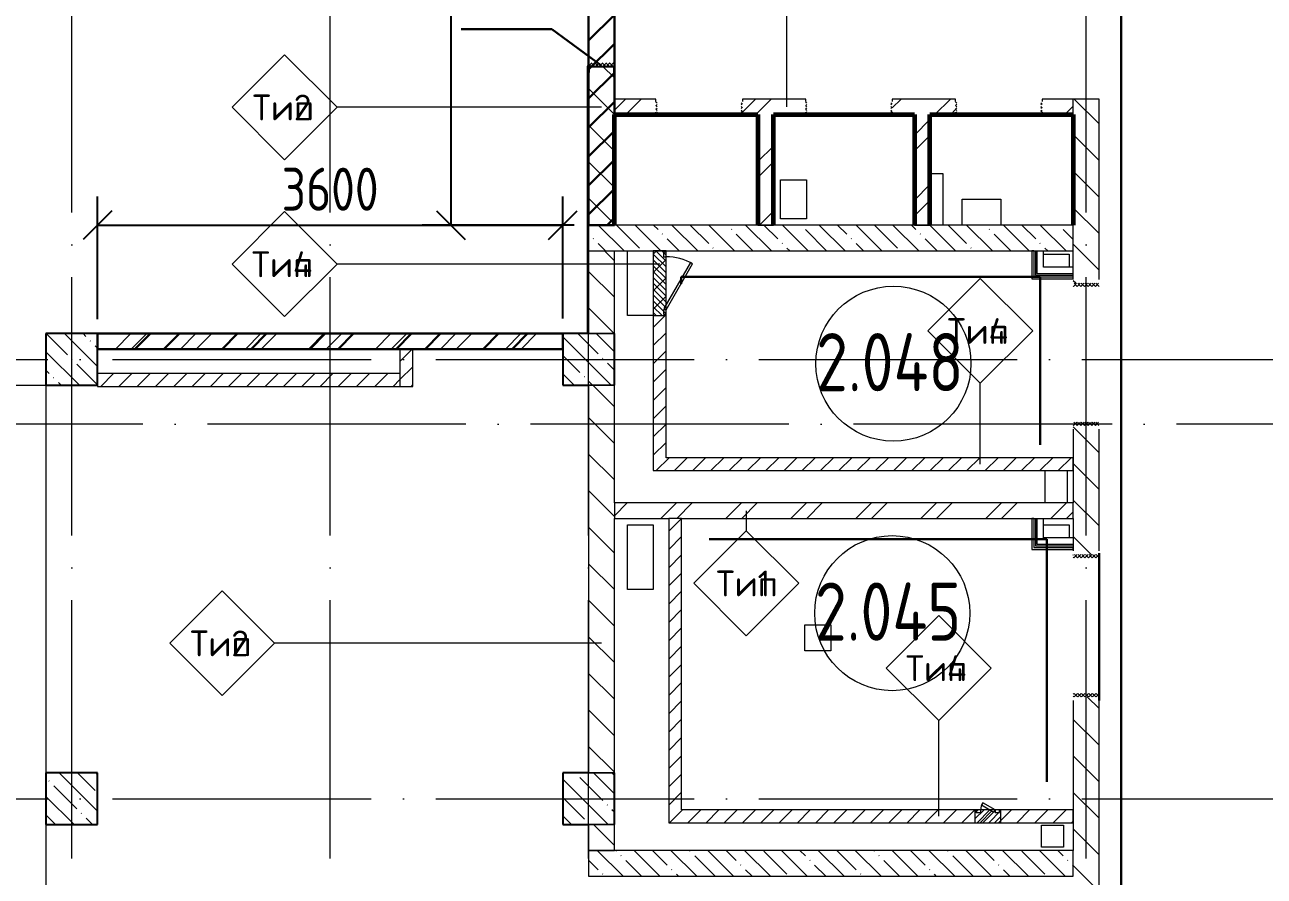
# Model space of a CAD drawing. Header units: millimetres. Extents: x -592259 to 288321, y -552984 to 293768.
# Drawn here: x 160846 to 170437, y -102360 to -95770 of the extents above; entities that cross this region are included whole.
import ezdxf

# ---------------------------------------------------------------- set-up
doc = ezdxf.new("R2010")
doc.units = ezdxf.units.MM
doc.linetypes.add('ADSK_Линия сетки', pattern=[2500, 2000, -250, 0, -250])
doc.layers.get('Defpoints').update_dxf_attribs({"color": 250})
for name, color, linetype, lineweight in [('0.1) Блок 4 вып', 6, 'Continuous', 30), ('0.2) Кирпич 4 вып', 30, 'Continuous', 30), ('2)Фархверки', 40, 'Continuous', 30), ('4) Штукатурка', 6, 'Continuous', 30), ('4.1.3) Штук  3.1 вып по кирп подвал.', 6, 'Continuous', 60), ('4.2) ЖБ', 6, 'Continuous', 30), ('4.3) Шт Блок и кирпич', 6, 'Continuous', 30), ('4.6) Швы', 6, 'Continuous', 30), ('A-AREA-____-IDEN', 250, 'Continuous', 9), ('A-DETL-GENF-OTLN', 250, 'Continuous', 5), ('A-DOOR-____-MCUT', 250, 'Continuous', 5), ('A-DOOR-____-OTLN', 250, 'Continuous', 5), ('A-FLOR-____-OTLN', 250, 'Continuous', 9), ('A-WALL-____-IDEN', 250, 'Continuous', 9), ('A-WALL-____-MCUT', 250, 'Continuous', 13), ('A-WALL-____-PATT', 250, 'Continuous', 13), ('A-WALL-FNSH-MCUT', 250, 'Continuous', 13), ('S-COLS-____-MCUT', 250, 'Continuous', 25), ('S-COLS-____-OTLN', 250, 'Continuous', 9), ('S-GRID-____-OTLN', 250, 'Continuous', 9)]:
    doc.layers.add(name, color=color, linetype=linetype, lineweight=lineweight)
doc.styles.add('ISOCPEUR', font='isocpeur.ttf', dxfattribs={"width": 0.8, "height": 100})
doc.styles.add('ISOCPEUR_3', font='isocpeur.ttf', dxfattribs={"height": 250})
doc.styles.get("Standard").update_dxf_attribs({"font": 'ГОСТ тип А.ttf'})
doc.dimstyles.new('А3', dxfattribs={"dimtxt": 333, "dimasz": 222, "dimexe": 222, "dimexo": 111, "dimgap": 111, "dimtad": 1, "dimtoh": 1, "dimdec": 0, "dimrnd": 0.0015, "dimzin": 0, "dimdsep": 46, "dimtxsty": 'Standard', "dimblk": 'OBLIQUE', "dimcen": 0, "dimclrd": 7, "dimclre": 7, "dimclrt": 7, "dimadec": 0, "dimazin": 0, "dimtfac": 1, "dimtdec": 0, "dimtofl": 0, "dimtmove": 0, "dimatfit": 3, "dimfxl": 1, "dimtolj": 1, "dimtzin": 0, "dimarcsym": 0})
pattern_1 = [(135, (28708.77, -120984.93), (-141.42136, -141.42136), [])]
pattern_2 = [(135, (1751.41, 164.685), (-14.14214, -14.14214), []), (225, (1751.41, 164.685), (14.14214, -14.14214), [])]
pattern_3 = [(45, (-371.384, 164.685), (-14.1421, 14.1421), []), (135, (-371.384, 164.685), (-14.1421, -14.1421), [])]
pattern_4 = [(45, (28708.77, -120984.93), (-251.4472, 251.4472), []), (45, (28708.77, -120603.93), (-251.4472, 251.4472), [])]
pattern_5 = [(135, (1951.41, 124.685), (-14.14214, -14.14214), []), (225, (1951.41, 124.685), (14.14214, -14.14214), [])]
pattern_6 = [(45, (-171.384, 124.685), (-14.1421, 14.1421), []), (135, (-171.384, 124.685), (-14.1421, -14.1421), [])]
pattern_7 = [(135, (28708.77, -120984.93), (-142.5612, -142.5612), []), (135, (28851.33, -120984.93), (-142.5612, -142.5612), [252.016, -50.403, 3.353, -47.05])]
pattern_8 = [(45, (28708.77, -120984.93), (-70.71068, 70.71068), [])]
pattern_9 = [(45, (125, 0), (-22.6274, 22.6274), [])]

# ---------------------------------------------------------------- blocks, each defined once
blk = doc.blocks.new('Дверь_СКБ_1Ст_Внутренняя - Д-11л_1100x2100h_С_У медблока-41893199-АР1_Кладочный план 2 этажа С2и3')
at = {"layer": 'A-DOOR-____-OTLN'}
h = blk.add_hatch(dxfattribs=at)
h.set_pattern_fill('FP_20', color=256, style=0, pattern_type=2)
h.set_pattern_definition(pattern_3)
h.paths.add_polyline_path([(-537.5, -100), (-512.5, -100), (-512.5, 100), (-537.5, 100)])
h = blk.add_hatch(dxfattribs=at)
h.set_pattern_fill('FP_19', color=256, style=0, pattern_type=2)
h.set_pattern_definition(pattern_2)
h.paths.add_polyline_path([(537.5, -100), (562.5, -100), (562.5, 100), (537.5, 100)])
blk = doc.blocks.new('Дверь_СКБ_2Ст_Внутренняя1 - Н_ВВ-10_3_2200x2600h_Фрамуга сверху 2-42980832-АР1_Кладочный план 2 этажа С2и3')
at = {"layer": 'A-DOOR-____-OTLN'}
h = blk.add_hatch(dxfattribs=at)
h.set_pattern_fill('FP_7', color=256, style=0, pattern_type=2)
h.set_pattern_definition([(45, (-921.384, 164.685), (-14.1421, 14.1421), []), (135, (-921.384, 164.685), (-14.1421, -14.1421), [])])
h.paths.add_polyline_path([(-1062.5, 100), (-1087.5, 100), (-1087.5, -100), (-1062.5, -100), (-1062.5, 2.7)])
h = blk.add_hatch(dxfattribs=at)
h.set_pattern_fill('FP_6', color=256, style=0, pattern_type=2)
h.set_pattern_definition([(135, (1201.41, 164.685), (-14.1421, -14.1421), []), (225, (1201.41, 164.685), (14.1421, -14.1421), [])])
h.paths.add_polyline_path([(1112.5, -100), (1112.5, 100), (1087.5, 100), (1087.5, -100)])
blk = doc.blocks.new('Дверь_СКБ_1Ст_Внутренняя - Д-5п_1100x2100h_С_У МГН-41859650-АР1_Кладочный план 2 этажа С2и3')
at = {"layer": 'A-DOOR-____-OTLN'}
h = blk.add_hatch(dxfattribs=at)
h.set_pattern_fill('FP_20', color=256, style=0, pattern_type=2)
h.set_pattern_definition(pattern_3)
h.paths.add_polyline_path([(-512.5, 100), (-537.5, 100), (-537.5, -100), (-512.5, -100)])
h = blk.add_hatch(dxfattribs=at)
h.set_pattern_fill('FP_19', color=256, style=0, pattern_type=2)
h.set_pattern_definition(pattern_2)
h.paths.add_polyline_path([(562.5, 100), (537.5, 100), (537.5, -100), (562.5, -100)])
blk = doc.blocks.new('Дверь_СКБ_1Ст_Внутренняя1 - Н_Д-7л_670x1875h_Технический шкаф ЭОМ и СС-42409413-АР1_Кладочный план 2 этажа С2и3')
at = {"layer": 'A-DOOR-____-OTLN'}
h = blk.add_hatch(dxfattribs=at)
h.set_pattern_fill('FP_39', color=256, style=0, pattern_type=2)
h.set_pattern_definition(pattern_6)
h.paths.add_polyline_path([(-312.5, -40), (-312.5, 40), (-322.5, 40), (-322.5, -40)])
h = blk.add_hatch(dxfattribs=at)
h.set_pattern_fill('FP_38', color=256, style=0, pattern_type=2)
h.set_pattern_definition(pattern_5)
h.paths.add_polyline_path([(347.5, -40), (347.5, 40), (337.5, 40), (337.5, -40)])
blk = doc.blocks.new('Дверь_СКБ_1Ст_Внутренняя1 - Н_Д-7л_670x1875h_Технический шкаф ЭОМ и СС-V5-АР1_Кладочный план 2 этажа С2и3')
at = {"layer": 'A-DOOR-____-OTLN'}
h = blk.add_hatch(dxfattribs=at)
h.set_pattern_fill('FP_39', color=256, style=0, pattern_type=2)
h.set_pattern_definition(pattern_6)
h.paths.add_polyline_path([(-312.5, -40), (-312.5, 40), (-322.5, 40), (-322.5, -40)])
h = blk.add_hatch(dxfattribs=at)
h.set_pattern_fill('FP_38', color=256, style=0, pattern_type=2)
h.set_pattern_definition(pattern_5)
h.paths.add_polyline_path([(347.5, -40), (347.5, 40), (337.5, 40), (337.5, -40)])
blk = doc.blocks.new('BSC_Колонна _Прямоугольная - 400x400-V36-АР1_Кладочный план 2 этажа С2и3')
at = {"layer": 'S-COLS-____-OTLN', "lineweight": 5}
h = blk.add_hatch(dxfattribs=at)
h.set_pattern_fill('FP_78', color=256, style=0, pattern_type=2)
h.set_pattern_definition([(135, (-132500, -22625), (-142.5612, -142.5612), []), (135, (-132357.44, -22625), (-142.5612, -142.5612), [252.016, -50.403, 3.353, -47.05])])
h.paths.add_polyline_path([(200, -200), (200, 200), (-200, 200), (-200, -200)])
at = {"layer": 'S-COLS-____-MCUT'}
for p, q in [((200, 200), (-200, 200)), ((-200, 200), (-200, -200)), ((200, -200), (200, 200)), ((-200, -200), (200, -200))]:
    blk.add_line(p, q, dxfattribs=at)
blk = doc.blocks.new('BSC_Колонна _Прямоугольная - 400x400-V37-АР1_Кладочный план 2 этажа С2и3')
at = {"layer": 'S-COLS-____-OTLN', "lineweight": 5}
h = blk.add_hatch(dxfattribs=at)
h.set_pattern_fill('FP_79', color=256, style=0, pattern_type=2)
h.set_pattern_definition([(135, (-132500, -19225), (-142.56192, -142.56192), []), (135, (-132357.44, -19225), (-142.56192, -142.56192), [252.016, -50.403, 3.353, -47.05])])
h.paths.add_polyline_path([(200, -200), (200, 200), (-200, 200), (-200, -200)])
at = {"layer": 'S-COLS-____-MCUT'}
for p, q in [((200, 200), (-200, 200)), ((-200, 200), (-200, -200)), ((200, -200), (200, 200)), ((-200, -200), (200, -200))]:
    blk.add_line(p, q, dxfattribs=at)
blk = doc.blocks.new('ADSK_КолоннаНесущая_Швеллер_Гнутый_ГОСТ 8278-83 - 200х50х4_таб_1 2-38815029-АР1_Кладочный план 2 этажа С2и3')
at = {"layer": 'S-COLS-____-MCUT'}
for p, q in [((-0.1, 96), (39.9, 96)), ((39.9, 100), (19.9, 100)), ((39.9, 96), (39.9, 100)), ((-6.1, -90), (-6.1, 90)), ((39.9, -96), (-0.1, -96)), ((19.9, -100), (39.9, -100)), ((39.9, -100), (39.9, -96))]:
    blk.add_line(p, q, dxfattribs=at)
for centre, radius, start, end in [((-0.1, 90), 10, 90, 180), ((-0.1, 90), 6, 90, 180), ((-0.1, -90), 10, 180, 270), ((-0.1, -90), 6, 180, 270)]:
    blk.add_arc(centre, radius, start, end, dxfattribs=at)
blk = doc.blocks.new('АР_Люк - ЛРС_ВК_500х400_наружный_NCS S 1000-N-42736189-АР1_Кладочный план 2 этажа С2и3')
at = {"layer": 'A-DOOR-____-OTLN'}
h = blk.add_hatch(dxfattribs=at)
h.set_pattern_fill('FP_88', color=256, style=0, pattern_type=2)
h.set_pattern_definition(pattern_9)
h.paths.add_polyline_path([(375, 50), (-125, 50), (-125, -50), (375, -50)])
at = {"layer": 'A-DETL-GENF-OTLN'}
for p, q in [((375, 50), (-125, 50)), ((-125, 50), (-125, -50)), ((375, -50), (375, 50)), ((-125, -50), (375, -50))]:
    blk.add_line(p, q, dxfattribs=at)
at = {"layer": 'A-DOOR-____-MCUT'}
for p, q in [((-25.1, 255), (-35.1, 237.7)), ((-35.1, 237.7), (320, 32.7)), ((330, 50), (-25.1, 255)), ((-80, 50), (-115, 50)), ((-115, 50), (-115, 30)), ((-115, 30), (-80, 30)), ((-80, 30), (-80, 50)), ((320, 32.7), (330, 50)), ((365, 50), (330, 50)), ((330, 50), (330, 30)), ((330, 30), (365, 30)), ((365, 30), (365, 50))]:
    blk.add_line(p, q, dxfattribs=at)
blk.add_arc((330, 50), 410, 150, 180, dxfattribs=at)
blk = doc.blocks.new('АР_Люк - ЛРС_ВК_200х200_внутренний_RAL 9006-42740955-АР1_Кладочный план 2 этажа С2и3')
at = {"layer": 'A-DOOR-____-OTLN'}
h = blk.add_hatch(dxfattribs=at)
h.set_pattern_fill('FP_88', color=256, style=0, pattern_type=2)
h.set_pattern_definition(pattern_9)
h.paths.add_polyline_path([(25, -50), (225, -50), (225, 50), (25, 50)])
at = {"layer": 'A-DETL-GENF-OTLN'}
for p, q in [((225, 50), (25, 50)), ((25, 50), (25, -50)), ((225, -50), (225, 50)), ((25, -50), (225, -50))]:
    blk.add_line(p, q, dxfattribs=at)
at = {"layer": 'A-DOOR-____-MCUT'}
for p, q in [((84.7, 105), (74.7, 87.7)), ((180, 50), (84.7, 105)), ((70, 50), (35, 50)), ((35, 50), (35, 30)), ((35, 30), (70, 30)), ((70, 30), (70, 50)), ((74.7, 87.7), (170, 32.7)), ((170, 32.7), (180, 50)), ((215, 50), (180, 50)), ((180, 50), (180, 30)), ((180, 30), (215, 30)), ((215, 30), (215, 50))]:
    blk.add_line(p, q, dxfattribs=at)
blk.add_arc((180, 50), 110, 150, 180, dxfattribs=at)
blk = doc.blocks.new('AAR_СКБ_Марка_Помещения_мал - Номер-28977439-АР1_Кладочный план 2 этажа С2и3')
at = {"layer": 'A-AREA-____-IDEN'}
blk.add_circle((-0.028, 0), 3, dxfattribs=at)
blk = doc.blocks.new('ADSK_Марка_Стена - Типоразмер_ADSK_Марка-30564887-АР1_Кладочный план 2 этажа С2и3')
at = {"layer": 'A-WALL-____-IDEN'}
for p, q in [((-0.156, 4.37), (-4.213, 0.312)), ((3.901, 0.312), (-0.156, 4.37)), ((-4.213, 0.312), (-0.156, -3.745)), ((-0.156, -3.745), (3.901, 0.312))]:
    blk.add_line(p, q, dxfattribs=at)
blk = doc.blocks.new('_Oblique')
at = {"color": 0, "linetype": 'ByBlock', "lineweight": -2}
blk.add_line((-0.5, -0.5), (0.5, 0.5), dxfattribs=at)
blk = doc.blocks.new('*D6611')
at = {"color": 7, "lineweight": -2, "transparency": 16777216}
for p, q in [((164897.8, -92869.9), (163920, -92869.9)), ((164142, -92869.9), (164142, -97319.9)), ((165097.8, -97319.9), (163920, -97319.9))]:
    blk.add_line(p, q, dxfattribs=at)
at = {"layer": 'Defpoints', "color": 0, "transparency": 16777216}
for p in [(165008.8, -92869.9), (164142, -97319.9), (165208.8, -97319.9)]:
    blk.add_point(p, dxfattribs=at)
at = {"color": 7, "lineweight": -2, "transparency": 16777216, "xscale": 222, "yscale": 222, "zscale": 222}
for p, rotation in [((164142, -92869.9), 90), ((164142, -97319.9), 270)]:
    blk.add_blockref('_Oblique', p, dxfattribs=dict(at, rotation=rotation))
at = {"color": 7, "transparency": 16777216, "insert": (163864.5, -95094.9), "char_height": 333, "attachment_point": 5, "rotation": 90}
blk.add_mtext('\\A1;4450', dxfattribs=at)
blk = doc.blocks.new('*D6617')
at = {"layer": '0.2) Кирпич 4 вып', "color": 7, "lineweight": -2, "transparency": 16777216}
for p, q in [((161408.8, -98048.9), (161408.8, -97097.9)), ((165008.8, -98043.9), (165008.8, -97097.9)), ((161408.8, -97319.9), (165008.8, -97319.9))]:
    blk.add_line(p, q, dxfattribs=at)
at = {"layer": 'Defpoints', "color": 0, "transparency": 16777216}
for p in [(165008.8, -97319.9), (161408.8, -98159.9), (165008.8, -98154.9)]:
    blk.add_point(p, dxfattribs=at)
at = {"layer": '0.2) Кирпич 4 вып', "color": 7, "lineweight": -2, "transparency": 16777216, "xscale": 222, "yscale": 222, "zscale": 222, "rotation": 180}
blk.add_blockref('_Oblique', (161408.8, -97319.9), dxfattribs=at)
at = {"layer": '0.2) Кирпич 4 вып', "color": 7, "lineweight": -2, "transparency": 16777216, "xscale": 222, "yscale": 222, "zscale": 222}
blk.add_blockref('_Oblique', (165008.8, -97319.9), dxfattribs=at)
at = {"layer": '0.2) Кирпич 4 вып', "color": 7, "transparency": 16777216, "insert": (163208.8, -97042.4), "char_height": 333, "attachment_point": 5}
blk.add_mtext('\\A1;3600', dxfattribs=at)

msp = doc.modelspace()

# ---------------------------------------------------------------- hatches: boundary and pattern name
at = {"layer": '0.1) Блок 4 вып'}
h = msp.add_hatch(dxfattribs=at)
h.set_pattern_fill('ANSI31', color=256, scale=50)
h.paths.add_polyline_path([(165208.7503, -97319.9342), (165408.7722, -97319.9342), (165408.7722, -92859.9332), (165208.7503, -92859.9332)])
at = {"layer": '0.2) Кирпич 4 вып'}
h = msp.add_hatch(dxfattribs=at)
h.set_pattern_fill('ANSI32', color=256, scale=50)
h.paths.add_polyline_path([(161408.7722, -98159.9342), (165008.7722, -98159.9342), (165008.7722, -98279.9342), (161408.7722, -98279.9342)])
at = {"layer": 'A-WALL-____-PATT', "lineweight": 15}
h = msp.add_hatch(dxfattribs=at)
h.set_pattern_fill('FP_1', color=256, style=0, pattern_type=2)
h.set_pattern_definition(pattern_1)
h.paths.add_polyline_path([(165408.7722, -97319.9342), (165408.7722, -96089.9347), (165208.7722, -96089.9347), (165208.7722, -97319.9342)])
h.paths.add_polyline_path([(165208.7722, -93889.9347), (165408.7722, -93889.9347), (165408.7722, -92859.9342), (165208.7722, -92859.9342), (165208.7722, -93859.9347)])
h = msp.add_hatch(dxfattribs=at)
h.set_pattern_fill('FP_12', color=256, style=0, pattern_type=2)
h.set_pattern_definition(pattern_4)
h.paths.add_polyline_path([(168958.7722, -96464.9342), (168958.7722, -96344.9342), (168718.7722, -96344.9342), (168718.7722, -96464.9342)])
h.paths.add_polyline_path([(167849.7509, -96464.9342), (168048.7722, -96464.9342), (168048.7722, -96344.9342), (167558.7722, -96344.9342), (167558.7722, -96464.9342), (167804.2581, -96464.9342)])
h.paths.add_polyline_path([(166888.7722, -96464.9342), (166888.7722, -96344.9342), (166398.7722, -96344.9342), (166398.7722, -96464.9342), (166638.7722, -96464.9342)])
h.paths.add_polyline_path([(165408.7722, -96464.9342), (165728.7722, -96464.9342), (165728.7722, -96344.9342), (165408.7722, -96344.9342), (165408.7722, -96444.9342)])
h = msp.add_hatch(dxfattribs=at)
h.set_pattern_fill('FP_1', color=256, style=0, pattern_type=2)
h.set_pattern_definition(pattern_1)
h.paths.add_polyline_path([(169158.7722, -107984.9342), (169158.7722, -103659.9339), (168958.7722, -103659.9339), (168958.7722, -107984.9342)])
h.paths.add_polyline_path([(168958.7722, -102559.9339), (169158.7722, -102559.9339), (169158.7722, -100970.9348), (168958.7722, -100970.9348), (168958.7722, -102529.9339)])
h.paths.add_polyline_path([(168958.7722, -99870.9347), (169158.7722, -99870.9347), (169158.7722, -98870.7678), (168958.7722, -98870.7678), (168958.7722, -99840.9348)])
h.paths.add_polyline_path([(169158.7722, -97770.7678), (169158.7722, -96344.9342), (168958.7722, -96344.9342), (168958.7722, -97770.7678)])
h = msp.add_hatch(dxfattribs=at)
h.set_pattern_fill('FP_12', color=256, style=0, pattern_type=2)
h.set_pattern_definition(pattern_4)
h.paths.add_polyline_path([(166638.7722, -97319.9342), (166638.7722, -96464.9342), (166518.7722, -96464.9342), (166518.7722, -97319.9342)])
h = msp.add_hatch(dxfattribs=at)
h.set_pattern_fill('FP_12', color=256, style=0, pattern_type=2)
h.set_pattern_definition(pattern_4)
h.paths.add_polyline_path([(167729.7509, -97319.9342), (167849.7509, -97319.9342), (167849.7509, -96464.9342), (167729.7509, -96464.9342)])
h = msp.add_hatch(dxfattribs=at)
h.set_pattern_fill('FP_40', color=256, style=0, pattern_type=2)
h.set_pattern_definition(pattern_7)
h.paths.add_polyline_path([(168872.6127, -97519.9342), (168958.7503, -97519.9342), (168958.7503, -97319.9342), (165208.7503, -97319.9342), (165208.7503, -97519.9342), (168516.4945, -97519.9342)])
h = msp.add_hatch(dxfattribs=at)
h.set_pattern_fill('FP_1', color=256, style=0, pattern_type=2)
h.set_pattern_definition(pattern_1)
h.paths.add_polyline_path([(165408.7722, -102159.9342), (165408.7722, -101959.9347), (165208.7722, -101959.9347), (165208.7722, -102159.9342)])
h.paths.add_polyline_path([(165408.7722, -101559.9347), (165408.7722, -98559.9347), (165208.7722, -98559.9347), (165208.7722, -101559.9347)])
h.paths.add_polyline_path([(165408.7722, -98159.9347), (165408.7722, -97519.9342), (165208.7722, -97519.9342), (165208.7722, -98159.9347)])
h = msp.add_hatch(dxfattribs=at)
h.set_pattern_fill('FP_16', color=94, style=0, pattern_type=2)
h.set_pattern_definition(pattern_8)
h.paths.add_polyline_path([(165808.9432, -99120.7678), (165808.9432, -98009.9342), (165788.9432, -98009.9342), (165788.9432, -97974.9342), (165808.9432, -97974.9342), (165791.6226, -97964.9342), (165808.9432, -97934.9342), (165808.9432, -97564.9342), (165788.9432, -97564.9342), (165788.9432, -97529.9342), (165808.9432, -97529.9342), (165808.9432, -97519.9342), (165708.9432, -97519.9342), (165708.9432, -99120.7678)])
h = msp.add_hatch(dxfattribs=at)
h.set_pattern_fill('FP_12', color=256, style=0, pattern_type=2)
h.set_pattern_definition(pattern_4)
h.paths.add_polyline_path([(165008.7722, -98279.9342), (165008.7722, -98159.9342), (161408.7722, -98159.9347), (161408.7722, -98279.9342), (164955.3124, -98279.9342)])
h = msp.add_hatch(dxfattribs=at)
h.set_pattern_fill('FP_16', color=94, style=0, pattern_type=2)
h.set_pattern_definition(pattern_8)
h.paths.add_polyline_path([(163748.7722, -98568.9347), (163848.7722, -98568.9347), (163848.7722, -98279.9342), (163748.7722, -98279.9342)])
h = msp.add_hatch(dxfattribs=at)
h.set_pattern_fill('FP_16', color=94, style=0, pattern_type=2)
h.set_pattern_definition(pattern_8)
h.paths.add_polyline_path([(161408.7722, -98568.9347), (163748.7722, -98568.9347), (163748.7722, -98468.9347), (161408.7722, -98468.9347), (161408.7503, -98568.9347)])
h = msp.add_hatch(dxfattribs=at)
h.set_pattern_fill('FP_16', color=94, style=0, pattern_type=2)
h.set_pattern_definition(pattern_8)
h.paths.add_polyline_path([(168958.7503, -99220.7678), (168958.7503, -99120.7678), (165708.9432, -99120.7678), (165708.9432, -99220.7678), (167804.2581, -99220.7678)])
h = msp.add_hatch(dxfattribs=at)
h.set_pattern_fill('FP_12', color=256, style=0, pattern_type=2)
h.set_pattern_definition(pattern_4)
h.paths.add_polyline_path([(168958.7722, -99590.7678), (168958.7722, -99470.7678), (165408.7722, -99470.7678), (165408.7722, -99590.7678), (168872.6127, -99590.7678)])
h = msp.add_hatch(dxfattribs=at)
h.set_pattern_fill('FP_16', color=94, style=0, pattern_type=2)
h.set_pattern_definition(pattern_8)
h.paths.add_polyline_path([(165828.7722, -101845.9348), (165928.7722, -101845.9348), (165928.7722, -99590.7678), (165828.7722, -99590.7678), (165828.7722, -100330.641)])
h = msp.add_hatch(dxfattribs=at)
h.set_pattern_fill('FP_16', color=94, style=0, pattern_type=2)
h.set_pattern_definition(pattern_8)
h.paths.add_polyline_path([(168958.7503, -101945.9348), (168958.7503, -101845.9348), (168388.7503, -101845.9348), (168388.7503, -101865.9348), (168353.7503, -101865.9348), (168353.7503, -101845.9348), (168343.7503, -101863.2553), (168313.7503, -101845.9348), (168243.7503, -101845.9348), (168243.7503, -101865.9348), (168208.7503, -101865.9348), (168208.7503, -101845.9348), (165828.7722, -101845.9348), (165828.7722, -101945.9348), (168398.7503, -101945.9348)])
h = msp.add_hatch(dxfattribs=at)
h.set_pattern_fill('FP_40', color=256, style=0, pattern_type=2)
h.set_pattern_definition(pattern_7)
h.paths.add_polyline_path([(168958.7722, -102359.9342), (168958.7722, -102159.9342), (165208.7722, -102159.9342), (165208.7722, -102359.9342), (167804.2581, -102359.9342)])
at = {"layer": 'S-COLS-____-OTLN', "lineweight": 5}
h = msp.add_hatch(dxfattribs=at)
h.set_pattern_fill('FP_40', color=256, style=0, pattern_type=2)
h.set_pattern_definition(pattern_7)
h.paths.add_polyline_path([(165408.7503, -98559.9347), (165408.7503, -98159.9347), (165008.7503, -98159.9347), (165008.7503, -98559.9347), (165208.7722, -98559.9347)])
h = msp.add_hatch(dxfattribs=at)
h.set_pattern_fill('FP_40', color=256, style=0, pattern_type=2)
h.set_pattern_definition(pattern_7)
h.paths.add_polyline_path([(165408.7503, -101959.9347), (165408.7503, -101559.9347), (165008.7503, -101559.9347), (165008.7503, -101959.9347), (165208.7722, -101959.9347)])

# ---------------------------------------------------------------- linework, layer by layer
at = {"layer": '0.1) Блок 4 вып'}
msp.add_lwpolyline([(165208.7503, -97319.9342), (165408.7722, -97319.9342), (165408.7722, -92859.9332), (165208.7503, -92859.9332)], close=True, dxfattribs=at)
at = {"layer": '0.2) Кирпич 4 вып'}
msp.add_lwpolyline([(161408.7722, -98159.9342), (165008.7722, -98159.9342), (165008.7722, -98279.9342), (161408.7722, -98279.9342)], close=True, dxfattribs=at)
at = {"layer": '2)Фархверки'}
msp.add_lwpolyline([(165302.3595, -96083.201), (164923.1408, -95803.7969), (164223.1408, -95803.7969)], dxfattribs=at)
at = {"layer": '4) Штукатурка'}
for p, q in [((169330.6823, -108349.5017), (169330.6823, -71130.9538)), ((165924.4935, -97719.9342), (165924.4935, -97774.7951))]:
    msp.add_line(p, q, dxfattribs=at)
at = {"layer": '4.1.3) Штук  3.1 вып по кирп подвал.'}
for p, q in [((165408.7722, -96464.9342), (166518.7722, -96464.9342)), ((165408.7722, -97319.9342), (165408.7722, -96464.9342)), ((166518.7722, -96464.9342), (166518.7722, -97319.9342)), ((166638.7722, -96464.9342), (167729.7509, -96464.9342)), ((166638.7722, -97319.9342), (166638.7722, -96464.9342)), ((167729.7509, -96464.9342), (167729.7509, -97319.9342)), ((167849.7509, -96464.9342), (168958.7503, -96464.9342)), ((167849.7509, -97319.9342), (167849.7509, -96464.9342)), ((168958.7503, -96464.9342), (168958.7503, -97319.9342))]:
    msp.add_line(p, q, dxfattribs=at)
msp.add_lwpolyline([(165728.7722, -96464.9342), (166398.7722, -96464.9342)], dxfattribs=at)
at = {"layer": '4.2) ЖБ'}
for p, q in [((168703.8304, -97719.9342), (165924.4935, -97719.9342)), ((168703.8304, -99021.0406), (168703.8304, -97719.9342))]:
    msp.add_line(p, q, dxfattribs=at)
at = {"layer": '4.3) Шт Блок и кирпич'}
for p, q in [((166140.9013, -99750.6649), (168754.2651, -99750.6649)), ((168754.2651, -99750.6649), (168754.2651, -101630.111))]:
    msp.add_line(p, q, dxfattribs=at)
at = {"layer": '4.6) Швы'}
for points in [[(169330.6823, -98859.9342), (169330.6823, -97718.745)], [(169158.7722, -101000.9348), (169158.7722, -99859.7456)]]:
    msp.add_lwpolyline(points, dxfattribs=at)
at = {"layer": 'A-FLOR-____-OTLN'}
for p, q in [((167849.7509, -96920.7668), (167949.729, -96920.7668)), ((167949.729, -96920.7668), (167949.729, -97319.9342)), ((166694.271, -97270.7668), (166694.271, -96970.7668)), ((166694.271, -96970.7668), (166894.271, -96970.7668)), ((166894.271, -96970.7668), (166894.271, -97270.7668)), ((168099.729, -97319.9342), (168099.729, -97120.7668)), ((168099.729, -97120.7668), (168399.729, -97120.7668)), ((168399.729, -97120.7668), (168399.729, -97319.9342)), ((166894.271, -97270.7668), (166694.271, -97270.7668)), ((165508.7732, -98019.9342), (165508.7732, -97519.9342)), ((165708.7732, -97519.9342), (165708.7732, -98019.9342)), ((168728.7722, -97644.9078), (168728.7722, -97544.9078)), ((168728.7722, -97544.9078), (168928.7722, -97544.9078)), ((168928.7722, -97544.9078), (168928.7722, -97644.9078)), ((165708.7732, -98019.9342), (165508.7732, -98019.9342)), ((154158.7722, -98559.9342), (161008.7722, -98559.9342)), ((161008.7722, -98559.9347), (161008.7722, -101559.9347)), ((168740.9818, -99469.8148), (168740.9818, -99220.7678)), ((168910.9818, -99220.7678), (168910.9818, -99469.8148)), ((168910.9818, -99469.8148), (168740.9818, -99469.8148)), ((165508.7732, -100139.8148), (165508.7732, -99639.8148)), ((165508.7732, -99639.8148), (165708.7732, -99639.8148)), ((165708.7732, -99639.8148), (165708.7732, -100139.8148)), ((168728.7722, -99740.7672), (168728.7722, -99640.7672)), ((168728.7722, -99640.7672), (168928.7722, -99640.7672)), ((168928.7722, -99640.7672), (168928.7722, -99740.7672)), ((165708.7732, -100139.8148), (165508.7732, -100139.8148)), ((166882.7509, -100614.1964), (166882.7509, -100414.1964)), ((166882.7509, -100414.1964), (167082.7509, -100414.1964)), ((167082.7509, -100414.1964), (167082.7509, -100614.1964)), ((167082.7509, -100614.1964), (166882.7509, -100614.1964)), ((161008.7722, -101959.9347), (161008.7722, -104859.9342)), ((168713.7722, -102134.9342), (168713.7722, -101964.9342)), ((168713.7722, -101964.9342), (168883.7722, -101964.9342)), ((168883.7722, -101964.9342), (168883.7722, -102134.9342)), ((168883.7722, -102134.9342), (168713.7722, -102134.9342))]:
    msp.add_line(p, q, dxfattribs=at)
at = {"layer": 'A-WALL-____-IDEN'}
for p, q in [((166742.1143, -96404.9342), (166742.1143, -95454.1936)), ((165308.7722, -96408.3937), (163262.1096, -96408.3937)), ((165758.9432, -97622.0259), (163262.1096, -97622.0259)), ((168239.7078, -99170.7678), (168239.7078, -98544.4705)), ((166429.3035, -99530.7678), (166429.3035, -99686.8854)), ((165308.7722, -100556.2504), (162778.7902, -100556.2504)), ((167917.7737, -101895.9348), (167917.7737, -101154.1482))]:
    msp.add_line(p, q, dxfattribs=at)
at = {"layer": 'A-WALL-____-MCUT', "color": 7, "lineweight": 15}
for p, q in [((165208.7722, -96119.9347), (165208.7722, -97319.9342)), ((165408.7722, -97319.9342), (165408.7722, -96119.9347)), ((165728.7722, -96344.9342), (165408.7722, -96344.9342)), ((165728.7722, -96364.9342), (165728.7722, -96344.9342)), ((166888.7722, -96344.9342), (166398.7722, -96344.9342)), ((166398.7722, -96344.9342), (166398.7722, -96364.9342)), ((166888.7722, -96364.9342), (166888.7722, -96344.9342)), ((168048.7722, -96344.9342), (167558.7722, -96344.9342)), ((167558.7722, -96344.9342), (167558.7722, -96364.9342)), ((168048.7722, -96364.9342), (168048.7722, -96344.9342)), ((169158.7722, -96344.9342), (168718.7722, -96344.9342)), ((168718.7722, -96344.9342), (168718.7722, -96364.9342)), ((168958.7722, -97740.7678), (168958.7722, -96344.9342)), ((169158.7722, -97740.7678), (169158.7722, -96344.9342)), ((165408.7722, -96464.9342), (165728.7722, -96464.9342)), ((165728.7722, -96464.9342), (165728.7722, -96444.9342)), ((166398.7722, -96444.9342), (166398.7722, -96464.9342)), ((166398.7722, -96464.9342), (166518.7722, -96464.9342)), ((166518.7722, -96464.9342), (166518.7722, -97319.9342)), ((166638.7722, -96464.9342), (166888.7722, -96464.9342)), ((166638.7722, -97319.9342), (166638.7722, -96464.9342)), ((166888.7722, -96464.9342), (166888.7722, -96444.9342)), ((167558.7722, -96444.9342), (167558.7722, -96464.9342)), ((167558.7722, -96464.9342), (167729.7509, -96464.9342)), ((167729.7509, -96464.9342), (167729.7509, -97319.9342)), ((167849.7509, -96464.9342), (168048.7722, -96464.9342)), ((167849.7509, -97319.9342), (167849.7509, -96464.9342)), ((168048.7722, -96464.9342), (168048.7722, -96444.9342)), ((168718.7722, -96444.9342), (168718.7722, -96464.9342)), ((168718.7722, -96464.9342), (168958.7722, -96464.9342)), ((168958.7503, -97319.9342), (165208.7503, -97319.9342)), ((165208.7503, -97319.9342), (165208.7503, -97519.9342)), ((166518.7722, -97319.9342), (166638.7722, -97319.9342)), ((167729.7509, -97319.9342), (167849.7509, -97319.9342)), ((168958.7503, -97519.9342), (168958.7503, -97319.9342)), ((165208.7503, -97519.9342), (168958.7503, -97519.9342)), ((165208.7722, -97519.9342), (165208.7722, -98159.9347)), ((165408.7722, -98159.9347), (165408.7722, -97519.9342)), ((165008.7722, -98159.9342), (161408.7722, -98159.9342)), ((165008.7722, -98279.9342), (165008.7722, -98159.9342)), ((161408.7722, -98279.9342), (163748.7722, -98279.9342)), ((163848.7722, -98279.9342), (165008.7722, -98279.9342)), ((165208.7722, -98559.9347), (165208.7722, -101559.9347)), ((165408.7722, -99470.7678), (165408.7722, -98559.9347)), ((168958.7722, -98900.7678), (168958.7722, -99470.7678)), ((169158.7722, -99840.9348), (169158.7722, -98900.7678)), ((168958.7722, -99470.7678), (165408.7722, -99470.7678)), ((165408.7722, -101559.9347), (165408.7722, -99590.7678)), ((165408.7722, -99590.7678), (165828.7722, -99590.7678)), ((165928.7722, -99590.7678), (168958.7722, -99590.7678)), ((168958.7722, -99590.7678), (168958.7722, -99840.9348)), ((168958.7722, -101000.9348), (168958.7722, -102159.9342)), ((169158.7722, -102529.9339), (169158.7722, -101000.9348)), ((165208.7722, -101959.9347), (165208.7722, -102159.9342)), ((165408.7722, -102159.9342), (165408.7722, -101959.9347)), ((165208.7722, -102159.9342), (165408.7722, -102159.9342)), ((168958.7722, -102159.9342), (165208.7722, -102159.9342)), ((165208.7722, -102159.9342), (165208.7722, -102359.9342)), ((165208.7722, -102359.9342), (168958.7722, -102359.9342))]:
    msp.add_line(p, q, dxfattribs=at)
at = {"layer": 'A-WALL-____-MCUT', "color": 84, "lineweight": 15}
for p, q in [((165708.9432, -97519.9342), (165708.9432, -99220.7678)), ((165808.9432, -97519.9342), (165708.9432, -97519.9342)), ((165808.9432, -97529.9342), (165808.9432, -97519.9342)), ((165808.9432, -97934.9342), (165808.9432, -97564.9342)), ((165808.9432, -99120.7678), (165808.9432, -98009.9342)), ((163748.7722, -98279.9342), (163748.7722, -98568.9347)), ((163848.7722, -98568.9347), (163848.7722, -98279.9342)), ((163748.7722, -98468.9347), (161408.7722, -98468.9347)), ((161408.7503, -98559.9347), (161408.7503, -98568.9347)), ((161408.7503, -98568.9347), (163848.7722, -98568.9347)), ((168958.7503, -99120.7678), (165808.9432, -99120.7678)), ((168958.7503, -99220.7678), (168958.7503, -99120.7678)), ((165708.9432, -99220.7678), (168958.7503, -99220.7678)), ((165828.7722, -99590.7678), (165828.7722, -101945.9348)), ((165928.7722, -101845.9348), (165928.7722, -99590.7678)), ((168208.7503, -101845.9348), (165928.7722, -101845.9348)), ((168313.7503, -101845.9348), (168243.7503, -101845.9348)), ((168958.7503, -101845.9348), (168388.7503, -101845.9348)), ((168958.7503, -101945.9348), (168958.7503, -101845.9348)), ((165828.7722, -101945.9348), (168958.7503, -101945.9348))]:
    msp.add_line(p, q, dxfattribs=at)
at = {"layer": 'A-WALL-____-MCUT', "color": 32, "lineweight": 15}
for p, q in [((168653.3738, -97519.9342), (168638.3738, -97519.9342)), ((168638.3738, -97519.9342), (168638.3738, -97734.9342)), ((168653.3738, -97519.9342), (168653.3738, -97719.9342)), ((168653.3738, -97719.9342), (168958.7503, -97719.9342)), ((168958.7503, -97734.9342), (168958.7503, -97719.9342)), ((168638.3738, -97734.9342), (168958.7503, -97734.9342)), ((168653.3738, -99590.7678), (168638.3738, -99590.7678)), ((168638.3738, -99590.7678), (168638.3738, -99830.7672)), ((168653.3738, -99590.7678), (168653.3738, -99815.7672)), ((168638.3738, -99830.7672), (168958.7722, -99830.7672)), ((168653.3738, -99815.7672), (168958.7722, -99815.7672)), ((168958.7722, -99830.7672), (168958.7722, -99815.7672))]:
    msp.add_line(p, q, dxfattribs=at)
at = {"layer": 'A-WALL-____-MCUT', "color": 42, "lineweight": 15}
for p, q in [((168665.8738, -97519.9342), (168665.8738, -97707.4342)), ((168665.8738, -97707.4342), (168958.7503, -97707.4342)), ((168665.8738, -99590.7678), (168665.8738, -99803.2672)), ((168665.8738, -99803.2672), (168958.7722, -99803.2672))]:
    msp.add_line(p, q, dxfattribs=at)
at = {"layer": 'A-WALL-____-MCUT', "color": 30, "lineweight": 15}
for p, q in [((168678.3738, -97519.9342), (168678.3738, -97694.9342)), ((168728.3738, -97644.9342), (168728.3738, -97519.9342)), ((168678.3738, -97694.9342), (168958.7503, -97694.9342)), ((168958.7503, -97644.9342), (168728.3738, -97644.9342)), ((168958.7503, -97694.9342), (168958.7503, -97644.9342)), ((168678.3738, -99590.7678), (168678.3738, -99790.7672)), ((168728.3738, -99740.7672), (168728.3738, -99590.7678)), ((168958.7722, -99740.7672), (168728.3738, -99740.7672)), ((168678.3738, -99790.7672), (168958.7722, -99790.7672))]:
    msp.add_line(p, q, dxfattribs=at)
at = {"layer": 'A-WALL-____-MCUT', "lineweight": 15}
for p, q in [((165208.7722, -98159.9347), (165408.7722, -98159.9347)), ((165408.7722, -98559.9347), (165208.7722, -98559.9347)), ((165408.7722, -99470.7678), (165408.7722, -99590.7678)), ((168958.7722, -99590.7678), (168958.7722, -99470.7678)), ((165208.7722, -101559.9347), (165408.7722, -101559.9347)), ((165408.7722, -101959.9347), (165208.7722, -101959.9347)), ((168958.7722, -102359.9342), (168958.7722, -102159.9342))]:
    msp.add_line(p, q, dxfattribs=at)
at = {"layer": 'A-WALL-____-MCUT', "color": 94, "lineweight": 15}
for p, q in [((163848.7722, -98279.9342), (163748.7722, -98279.9342)), ((165928.7722, -99590.7678), (165828.7722, -99590.7678))]:
    msp.add_line(p, q, dxfattribs=at)
at = {"layer": 'A-WALL-FNSH-MCUT', "lineweight": 15}
for p, q in [((165198.7722, -96089.9347), (165198.7722, -98154.9347)), ((165200.7722, -96089.9347), (165198.7722, -96089.9347)), ((165208.7722, -97519.9342), (165208.7722, -97319.9342)), ((168958.7503, -97719.9342), (168958.7503, -97694.9342)), ((165198.7722, -98154.9347), (165208.7722, -98154.9347))]:
    msp.add_line(p, q, dxfattribs=at)
at = {"layer": 'S-COLS-____-MCUT'}
for p, q in [((165208.7722, -98159.9347), (165008.7503, -98159.9347)), ((165008.7503, -98159.9347), (165008.7503, -98559.9347)), ((165408.7503, -98559.9347), (165408.7503, -98159.9347)), ((165008.7503, -98559.9347), (165208.7722, -98559.9347)), ((165208.7722, -101559.9347), (165008.7503, -101559.9347)), ((165008.7503, -101559.9347), (165008.7503, -101959.9347)), ((165408.7503, -101959.9347), (165408.7503, -101559.9347)), ((165008.7503, -101959.9347), (165208.7722, -101959.9347))]:
    msp.add_line(p, q, dxfattribs=at)
at = {"layer": 'S-COLS-____-OTLN'}
for p, q in [((165408.7503, -98159.9347), (165208.7722, -98159.9347)), ((165208.7722, -98559.9347), (165408.7503, -98559.9347)), ((165408.7503, -101559.9347), (165208.7722, -101559.9347)), ((165208.7722, -101959.9347), (165408.7503, -101959.9347))]:
    msp.add_line(p, q, dxfattribs=at)
at = {"layer": 'S-GRID-____-OTLN', "linetype": 'ADSK_Линия сетки'}
for p, q in [((161208.7722, -124723.7741), (161208.7722, -59782.9296)), ((163208.7722, -124723.7747), (163208.7722, -59782.9296)), ((165208.7722, -124723.7741), (165208.7722, -59782.9296)), ((169058.7722, -124723.7741), (169058.7722, -59782.9296)), ((94022.7944, -98359.9342), (185529.6518, -98359.9342)), ((184259.6518, -98859.9342), (128028.7722, -98859.9342)), ((94022.7944, -101759.9342), (185529.6518, -101759.9342))]:
    msp.add_line(p, q, dxfattribs=at)

# ---------------------------------------------------------------- block references
at = {"layer": 'A-AREA-____-IDEN', "xscale": 200, "yscale": 200, "zscale": 99.99999999999993}
for p in [(167573.0667, -98393.1821), (167564.0667, -100323.8397)]:
    msp.add_blockref('AAR_СКБ_Марка_Помещения_мал - Номер-28977439-АР1_Кладочный план 2 этажа С2и3', p, dxfattribs=at)
at = {"layer": 'A-DOOR-____-OTLN', "color": 255}
for name, p, rotation in [('Дверь_СКБ_2Ст_Внутренняя1 - Н_ВВ-10_3_2200x2600h_Фрамуга сверху 2-42980832-АР1_Кладочный план 2 этажа С2и3', (165308.7722, -94977.4347), 269.9999999999999), ('Дверь_СКБ_1Ст_Внутренняя - Д-11л_1100x2100h_С_У медблока-41893199-АР1_Кладочный план 2 этажа С2и3', (169058.7722, -98333.2678), 89.99999999999422), ('Дверь_СКБ_1Ст_Внутренняя - Д-5п_1100x2100h_С_У МГН-41859650-АР1_Кладочный план 2 этажа С2и3', (169058.7722, -100408.4348), 269.9999999999942)]:
    msp.add_blockref(name, p, dxfattribs=dict(at, rotation=rotation))
at = {"layer": 'A-DOOR-____-OTLN', "color": 250}
for name, p in [('Дверь_СКБ_1Ст_Внутренняя1 - Н_Д-7л_670x1875h_Технический шкаф ЭОМ и СС-V5-АР1_Кладочный план 2 этажа С2и3', (166051.2722, -96404.9342)), ('Дверь_СКБ_1Ст_Внутренняя1 - Н_Д-7л_670x1875h_Технический шкаф ЭОМ и СС-42409413-АР1_Кладочный план 2 этажа С2и3', (167211.2722, -96404.9342)), ('Дверь_СКБ_1Ст_Внутренняя1 - Н_Д-7л_670x1875h_Технический шкаф ЭОМ и СС-V5-АР1_Кладочный план 2 этажа С2и3', (168371.2722, -96404.9342)), ('АР_Люк - ЛРС_ВК_200х200_внутренний_RAL 9006-42740955-АР1_Кладочный план 2 этажа С2и3', (168173.7503, -101895.9348))]:
    msp.add_blockref(name, p, dxfattribs=at)
at = {"layer": 'A-DOOR-____-OTLN', "color": 250, "rotation": 269.9999999999951}
msp.add_blockref('АР_Люк - ЛРС_ВК_500х400_наружный_NCS S 1000-N-42736189-АР1_Кладочный план 2 этажа С2и3', (165758.9432, -97644.9342), dxfattribs=at)
at = {"layer": 'A-WALL-____-IDEN', "xscale": 99.99999999999993, "yscale": 99.99999999999993, "zscale": 99.99999999999993}
for p in [(162872.0177, -96439.6437), (162872.0177, -97653.2759), (168255.3328, -98170.0036), (166444.9285, -100123.8523), (162388.6983, -100587.5004), (167933.3987, -100779.6813)]:
    msp.add_blockref('ADSK_Марка_Стена - Типоразмер_ADSK_Марка-30564887-АР1_Кладочный план 2 этажа С2и3', p, dxfattribs=at)
at = {"layer": 'S-COLS-____-OTLN', "rotation": 269.9999999999995}
msp.add_blockref('ADSK_КолоннаНесущая_Швеллер_Гнутый_ГОСТ 8278-83 - 200х50х4_таб_1 2-38815029-АР1_Кладочный план 2 этажа С2и3', (165308.7722, -96100.0347), dxfattribs=at)
at = {"layer": 'S-COLS-____-OTLN'}
for name, p in [('BSC_Колонна _Прямоугольная - 400x400-V36-АР1_Кладочный план 2 этажа С2и3', (161208.7722, -98359.9347)), ('BSC_Колонна _Прямоугольная - 400x400-V37-АР1_Кладочный план 2 этажа С2и3', (161208.7722, -101759.9347))]:
    msp.add_blockref(name, p, dxfattribs=at)

# ---------------------------------------------------------------- texts
at = {"layer": 'A-AREA-____-IDEN', "char_height": 450, "width": 673.4175, "attachment_point": 1, "style": 'ISOCPEUR'}
for s, insert in [('2.048', (166969.5493, -98156.2323)), ('2.045', (166960.5493, -100086.8899))]:
    msp.add_mtext(s, dxfattribs=dict(at, insert=insert))
at = {"layer": 'A-WALL-____-IDEN', "char_height": 200, "attachment_point": 1, "style": 'ISOCPEUR_3'}
for s, insert, width in [('Тип', (162607.6369, -96309.9751), 387.215062), (' 2', (162927.1212, -96309.9751), 230.084312), ('Тип', (162600.6369, -97523.6072), 387.215062), (' 4', (162920.1212, -97523.6072), 246.91975), ('Тип', (167983.952, -98040.3349), 387.215062), (' 4', (168303.4364, -98040.3349), 246.91975), ('Тип', (166196.6477, -99994.1837), 387.215062), (' 1', (166516.1321, -99994.1837), 190.801625), ('Тип', (162124.3175, -100457.8318), 387.215062), (' 2', (162443.8019, -100457.8318), 230.084312), ('Тип', (167662.0179, -100650.0127), 387.215062), (' 4', (167981.5022, -100650.0127), 246.91975)]:
    msp.add_mtext(s, dxfattribs=dict(at, insert=insert, width=width))

# ---------------------------------------------------------------- dimensions: what is measured, and where the dimension line sits
dim = msp.add_linear_dim(base=(164141.9657, -97319.9342), p1=(165008.7503, -92869.9342), p2=(165208.7503, -97319.9342), angle=90, dimstyle='А3')
dim.commit()
dim.dimension.update_dxf_attribs({"geometry": '*D6611', "text_midpoint": (163864.4657, -95094.9342)})
at = {"layer": '0.2) Кирпич 4 вып'}
dim = msp.add_linear_dim(base=(165008.7722, -97319.9342), p1=(161408.7722, -98159.9342), p2=(165008.7722, -98154.9347), dimstyle='А3', dxfattribs=at)
dim.commit()
dim.dimension.update_dxf_attribs({"geometry": '*D6617', "text_midpoint": (163208.7722, -97042.4342)})

doc.saveas('drawing.dxf')
